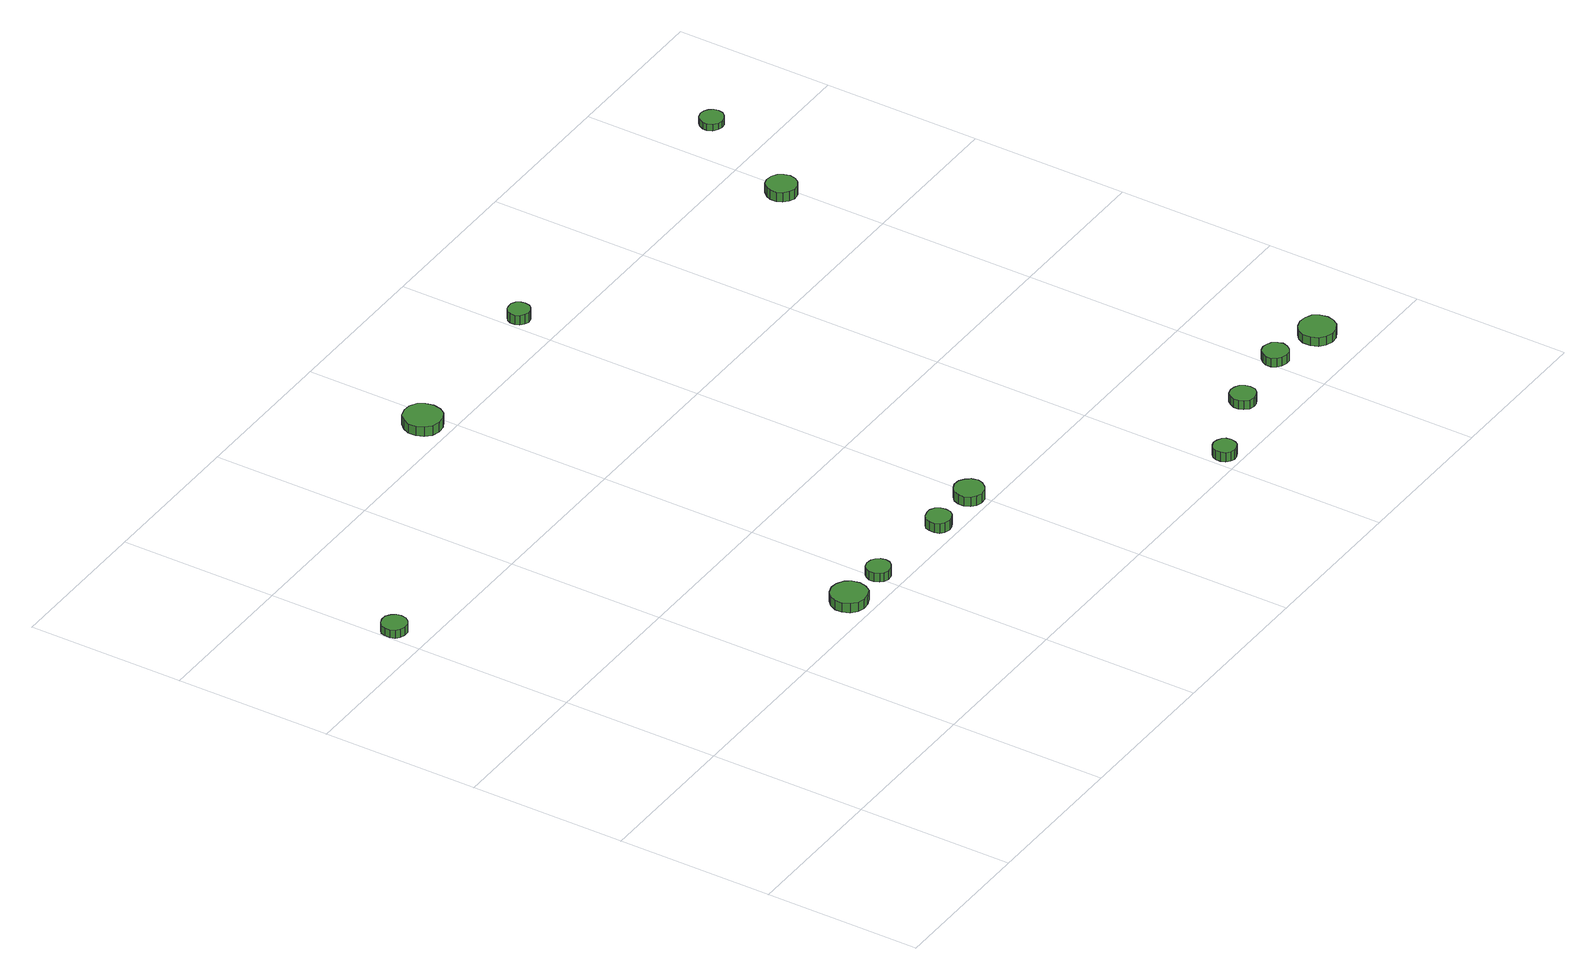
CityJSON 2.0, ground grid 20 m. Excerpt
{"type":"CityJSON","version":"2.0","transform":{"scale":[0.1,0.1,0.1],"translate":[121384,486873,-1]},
"CityObjects":{
"tree1":{"type":"SolitaryVegetationObject","attributes":{"function":"something"},"geometry":[{"type":"MultiSurface","lod":"1","boundaries":[[[0,1,2,3,4,5,6,7,8,9,10,11,12,13,14]],[[15,16,17,18,19,20,21,22,23,24,25,26,27,28,29]],[[0,29,28,1]],[[1,28,27,2]],[[2,27,26,3]],[[3,26,25,4]],[[4,25,24,5]],[[5,24,23,6]],[[6,23,22,7]],[[7,22,21,8]],[[8,21,20,9]],[[9,20,19,10]],[[10,19,18,11]],[[11,18,17,12]],[[12,17,16,13]],[[13,16,15,14]],[[14,15,29,0]]]}]},
"tree2":{"type":"SolitaryVegetationObject","attributes":{"function":"something"},"geometry":[{"type":"MultiSurface","lod":"1","boundaries":[[[30,31,32,33,34,35,36,37,38,39,40,41,42,43,44]],[[45,46,47,48,49,50,51,52,53,54,55,56,57,58,59]],[[30,59,58,31]],[[31,58,57,32]],[[32,57,56,33]],[[33,56,55,34]],[[34,55,54,35]],[[35,54,53,36]],[[36,53,52,37]],[[37,52,51,38]],[[38,51,50,39]],[[39,50,49,40]],[[40,49,48,41]],[[41,48,47,42]],[[42,47,46,43]],[[43,46,45,44]],[[44,45,59,30]]]}]},
"tree3":{"type":"SolitaryVegetationObject","attributes":{"function":"something"},"geometry":[{"type":"MultiSurface","lod":"1","boundaries":[[[60,61,62,63,64,65,66,67,68,69,70,71,72,73,74]],[[75,76,77,78,79,80,81,82,83,84,85,86,87,88,89]],[[60,89,88,61]],[[61,88,87,62]],[[62,87,86,63]],[[63,86,85,64]],[[64,85,84,65]],[[65,84,83,66]],[[66,83,82,67]],[[67,82,81,68]],[[68,81,80,69]],[[69,80,79,70]],[[70,79,78,71]],[[71,78,77,72]],[[72,77,76,73]],[[73,76,75,74]],[[74,75,89,60]]]}]},
"tree4":{"type":"SolitaryVegetationObject","attributes":{"function":"something"},"geometry":[{"type":"MultiSurface","lod":"1","boundaries":[[[90,91,92,93,94,95,96,97,98,99,100,101,102,103,104]],[[105,106,107,108,109,110,111,112,113,114,115,116,117,118,119]],[[90,119,118,91]],[[91,118,117,92]],[[92,117,116,93]],[[93,116,115,94]],[[94,115,114,95]],[[95,114,113,96]],[[96,113,112,97]],[[97,112,111,98]],[[98,111,110,99]],[[99,110,109,100]],[[100,109,108,101]],[[101,108,107,102]],[[102,107,106,103]],[[103,106,105,104]],[[104,105,119,90]]]}]},
"tree5":{"type":"SolitaryVegetationObject","attributes":{"function":"something"},"geometry":[{"type":"MultiSurface","lod":"1","boundaries":[[[120,121,122,123,124,125,126,127,128,129,130,131,132,133,134]],[[135,136,137,138,139,140,141,142,143,144,145,146,147,148,149]],[[120,149,148,121]],[[121,148,147,122]],[[122,147,146,123]],[[123,146,145,124]],[[124,145,144,125]],[[125,144,143,126]],[[126,143,142,127]],[[127,142,141,128]],[[128,141,140,129]],[[129,140,139,130]],[[130,139,138,131]],[[131,138,137,132]],[[132,137,136,133]],[[133,136,135,134]],[[134,135,149,120]]]}]},
"tree6":{"type":"SolitaryVegetationObject","attributes":{"function":"something"},"geometry":[{"type":"MultiSurface","lod":"1","boundaries":[[[150,151,152,153,154,155,156,157,158,159,160,161,162,163,164]],[[165,166,167,168,169,170,171,172,173,174,175,176,177,178,179]],[[150,179,178,151]],[[151,178,177,152]],[[152,177,176,153]],[[153,176,175,154]],[[154,175,174,155]],[[155,174,173,156]],[[156,173,172,157]],[[157,172,171,158]],[[158,171,170,159]],[[159,170,169,160]],[[160,169,168,161]],[[161,168,167,162]],[[162,167,166,163]],[[163,166,165,164]],[[164,165,179,150]]]}]},
"tree7":{"type":"SolitaryVegetationObject","attributes":{"function":"something"},"geometry":[{"type":"MultiSurface","lod":"1","boundaries":[[[180,181,182,183,184,185,186,187,188,189,190,191,192,193,194]],[[195,196,197,198,199,200,201,202,203,204,205,206,207,208,209]],[[180,209,208,181]],[[181,208,207,182]],[[182,207,206,183]],[[183,206,205,184]],[[184,205,204,185]],[[185,204,203,186]],[[186,203,202,187]],[[187,202,201,188]],[[188,201,200,189]],[[189,200,199,190]],[[190,199,198,191]],[[191,198,197,192]],[[192,197,196,193]],[[193,196,195,194]],[[194,195,209,180]]]}]},
"tree8":{"type":"SolitaryVegetationObject","attributes":{"function":"something"},"geometry":[{"type":"MultiSurface","lod":"1","boundaries":[[[210,211,212,213,214,215,216,217,218,219,220,221,222,223,224]],[[225,226,227,228,229,230,231,232,233,234,235,236,237,238,239]],[[210,239,238,211]],[[211,238,237,212]],[[212,237,236,213]],[[213,236,235,214]],[[214,235,234,215]],[[215,234,233,216]],[[216,233,232,217]],[[217,232,231,218]],[[218,231,230,219]],[[219,230,229,220]],[[220,229,228,221]],[[221,228,227,222]],[[222,227,226,223]],[[223,226,225,224]],[[224,225,239,210]]]}]},
"tree9":{"type":"SolitaryVegetationObject","attributes":{"function":"something"},"geometry":[{"type":"MultiSurface","lod":"1","boundaries":[[[240,241,242,243,244,245,246,247,248,249,250,251,252,253,254]],[[255,256,257,258,259,260,261,262,263,264,265,266,267,268,269]],[[240,269,268,241]],[[241,268,267,242]],[[242,267,266,243]],[[243,266,265,244]],[[244,265,264,245]],[[245,264,263,246]],[[246,263,262,247]],[[247,262,261,248]],[[248,261,260,249]],[[249,260,259,250]],[[250,259,258,251]],[[251,258,257,252]],[[252,257,256,253]],[[253,256,255,254]],[[254,255,269,240]]]}]},
"tree10":{"type":"SolitaryVegetationObject","attributes":{"function":"something"},"geometry":[{"type":"MultiSurface","lod":"1","boundaries":[[[270,271,272,273,274,275,276,277,278,279,280,281,282,283,284]],[[285,286,287,288,289,290,291,292,293,294,295,296,297,298,299]],[[270,299,298,271]],[[271,298,297,272]],[[272,297,296,273]],[[273,296,295,274]],[[274,295,294,275]],[[275,294,293,276]],[[276,293,292,277]],[[277,292,291,278]],[[278,291,290,279]],[[279,290,289,280]],[[280,289,288,281]],[[281,288,287,282]],[[282,287,286,283]],[[283,286,285,284]],[[284,285,299,270]]]}]},
"tree11":{"type":"SolitaryVegetationObject","attributes":{"function":"something"},"geometry":[{"type":"MultiSurface","lod":"1","boundaries":[[[300,301,302,303,304,305,306,307,308,309,310,311,312,313,314]],[[315,316,317,318,319,320,321,322,323,324,325,326,327,328,329]],[[300,329,328,301]],[[301,328,327,302]],[[302,327,326,303]],[[303,326,325,304]],[[304,325,324,305]],[[305,324,323,306]],[[306,323,322,307]],[[307,322,321,308]],[[308,321,320,309]],[[309,320,319,310]],[[310,319,318,311]],[[311,318,317,312]],[[312,317,316,313]],[[313,316,315,314]],[[314,315,329,300]]]}]},
"tree12":{"type":"SolitaryVegetationObject","attributes":{"function":"something"},"geometry":[{"type":"MultiSurface","lod":"1","boundaries":[[[330,331,332,333,334,335,336,337,338,339,340,341,342,343,344]],[[345,346,347,348,349,350,351,352,353,354,355,356,357,358,359]],[[330,359,358,331]],[[331,358,357,332]],[[332,357,356,333]],[[333,356,355,334]],[[334,355,354,335]],[[335,354,353,336]],[[336,353,352,337]],[[337,352,351,338]],[[338,351,350,339]],[[339,350,349,340]],[[340,349,348,341]],[[341,348,347,342]],[[342,347,346,343]],[[343,346,345,344]],[[344,345,359,330]]]}]},
"tree13":{"type":"SolitaryVegetationObject","attributes":{"function":"something"},"geometry":[{"type":"MultiSurface","lod":"1","boundaries":[[[360,361,362,363,364,365,366,367,368,369,370,371,372,373,374]],[[375,376,377,378,379,380,381,382,383,384,385,386,387,388,389]],[[360,389,388,361]],[[361,388,387,362]],[[362,387,386,363]],[[363,386,385,364]],[[364,385,384,365]],[[365,384,383,366]],[[366,383,382,367]],[[367,382,381,368]],[[368,381,380,369]],[[369,380,379,370]],[[370,379,378,371]],[[371,378,377,372]],[[372,377,376,373]],[[373,376,375,374]],[[374,375,389,360]]]}]}
},
"vertices":[
[33,645,17],[32,651,17],[28,656,17],[22,660,17],[15,660,17],[9,658,17],[4,654,17],[2,648,17],[2,641,17],[4,635,17],[9,631,17],[15,629,17],[22,629,17],[28,633,17],[32,638,17],[32,638,6],[28,633,6],[22,629,6],[15,629,6],[9,631,6],[4,635,6],[2,641,6],[2,648,6],[4,654,6],[9,658,6],[15,660,6],[22,660,6],[28,656,6],[32,651,6],[33,645,6],
[357,226,27],[355,236,27],[350,243,27],[341,248,27],[332,249,27],[323,246,27],[316,240,27],[312,231,27],[312,222,27],[316,213,27],[323,207,27],[332,204,27],[341,205,27],[350,209,27],[355,217,27],[355,217,14],[350,209,14],[341,205,14],[332,204,14],[323,207,14],[316,213,14],[312,222,14],[312,231,14],[316,240,14],[323,246,14],[332,249,14],[341,248,14],[350,243,14],[355,236,14],[357,226,14],
[414,227,25],[413,233,25],[409,238,25],[404,241,25],[397,242,25],[391,240,25],[387,236,25],[384,230,25],[384,224,25],[387,218,25],[391,214,25],[397,212,25],[404,213,25],[409,216,25],[413,221,25],[413,221,13],[409,216,13],[404,213,13],[397,212,13],[391,214,13],[387,218,13],[384,224,13],[384,230,13],[387,236,13],[391,240,13],[397,242,13],[404,241,13],[409,238,13],[413,233,13],[414,227,13],
[536,222,25],[535,228,25],[531,234,25],[525,237,25],[519,237,25],[512,235,25],[507,231,25],[505,225,25],[505,218,25],[507,212,25],[512,208,25],[519,206,25],[525,207,25],[531,210,25],[535,215,25],[535,215,12],[531,210,12],[525,207,12],[519,206,12],[512,208,12],[507,212,12],[505,218,12],[505,225,12],[507,231,12],[512,235,12],[519,237,12],[525,237,12],[531,234,12],[535,228,12],[536,222,12],
[394,828,28],[392,838,28],[387,846,28],[378,851,28],[368,852,28],[358,849,28],[351,842,28],[347,833,28],[347,823,28],[351,814,28],[358,807,28],[368,804,28],[378,805,28],[387,810,28],[392,818,28],[392,818,15],[387,810,15],[378,805,15],[368,804,15],[358,807,15],[351,814,15],[347,823,15],[347,833,15],[351,842,15],[358,849,15],[368,852,15],[378,851,15],[387,846,15],[392,838,15],[394,828,15],
[606,222,24],[604,230,24],[599,236,24],[593,240,24],[585,241,24],[578,238,24],[572,233,24],[569,226,24],[569,218,24],[572,211,24],[578,206,24],[585,204,24],[593,205,24],[599,209,24],[604,215,24],[604,215,11],[599,209,11],[593,205,11],[585,204,11],[578,206,11],[572,211,11],[569,218,11],[569,226,11],[572,233,11],[578,238,11],[585,241,11],[593,240,11],[599,236,11],[604,230,11],[606,222,11],
[834,22,20],[833,28,20],[830,32,20],[824,35,20],[818,36,20],[813,34,20],[808,30,20],[806,25,20],[806,19,20],[808,13,20],[813,9,20],[818,7,20],[824,8,20],[830,11,20],[833,16,20],[833,16,7],[830,11,7],[824,8,7],[818,7,7],[813,9,7],[808,13,7],[806,19,7],[806,25,7],[808,30,7],[813,34,7],[818,36,7],[824,35,7],[830,32,7],[833,28,7],[834,22,7],
[628,851,23],[627,856,23],[624,861,23],[619,864,23],[613,864,23],[608,863,23],[603,859,23],[601,854,23],[601,848,23],[603,843,23],[608,839,23],[613,837,23],[619,838,23],[624,841,23],[627,845,23],[627,845,10],[624,841,10],[619,838,10],[613,837,10],[608,839,10],[603,843,10],[601,848,10],[601,854,10],[603,859,10],[608,863,10],[613,864,10],[619,864,10],[624,861,10],[627,856,10],[628,851,10],
[936,60,19],[935,66,19],[931,72,19],[925,75,19],[919,76,19],[912,74,19],[908,69,19],[905,63,19],[905,57,19],[908,51,19],[912,46,19],[919,44,19],[925,45,19],[931,48,19],[935,53,19],[935,53,7],[931,48,7],[925,45,7],[919,44,7],[912,46,7],[908,51,7],[905,57,7],[905,63,7],[908,69,7],[912,74,7],[919,76,7],[925,75,7],[931,72,7],[935,66,7],[936,60,7],
[1029,74,19],[1027,80,19],[1023,86,19],[1017,89,19],[1011,90,19],[1004,88,19],[999,83,19],[996,77,19],[996,70,19],[999,64,19],[1004,60,19],[1011,58,19],[1017,58,19],[1023,62,19],[1027,67,19],[1027,67,7],[1023,62,7],[1017,58,7],[1011,58,7],[1004,60,7],[999,64,7],[996,70,7],[996,77,7],[999,83,7],[1004,88,7],[1011,90,7],[1017,89,7],[1023,86,7],[1027,80,7],[1029,74,7],
[1101,59,19],[1099,68,19],[1094,76,19],[1085,80,19],[1076,81,19],[1067,78,19],[1060,72,19],[1056,64,19],[1056,54,19],[1060,45,19],[1067,39,19],[1076,36,19],[1085,37,19],[1094,42,19],[1099,50,19],[1099,50,7],[1094,42,7],[1085,37,7],[1076,36,7],[1067,39,7],[1060,45,7],[1056,54,7],[1056,64,7],[1060,72,7],[1067,78,7],[1076,81,7],[1085,80,7],[1094,76,7],[1099,68,7],[1101,59,7],
[1005,728,23],[1003,736,23],[999,742,23],[992,746,23],[984,747,23],[977,745,23],[971,739,23],[968,732,23],[968,724,23],[971,717,23],[977,712,23],[984,709,23],[992,710,23],[999,714,23],[1003,720,23],[1003,720,10],[999,714,10],[992,710,10],[984,709,10],[977,712,10],[971,717,10],[968,724,10],[968,732,10],[971,739,10],[977,745,10],[984,747,10],[992,746,10],[999,742,10],[1003,736,10],[1005,728,10],
[1079,872,16],[1078,878,16],[1074,883,16],[1069,886,16],[1063,887,16],[1057,885,16],[1052,881,16],[1049,875,16],[1049,869,16],[1052,863,16],[1057,859,16],[1063,857,16],[1069,858,16],[1074,861,16],[1078,866,16],[1078,866,7],[1074,861,7],[1069,858,7],[1063,857,7],[1057,859,7],[1052,863,7],[1049,869,7],[1049,875,7],[1052,881,7],[1057,885,7],[1063,887,7],[1069,886,7],[1074,883,7],[1078,878,7],[1079,872,7]
]}
